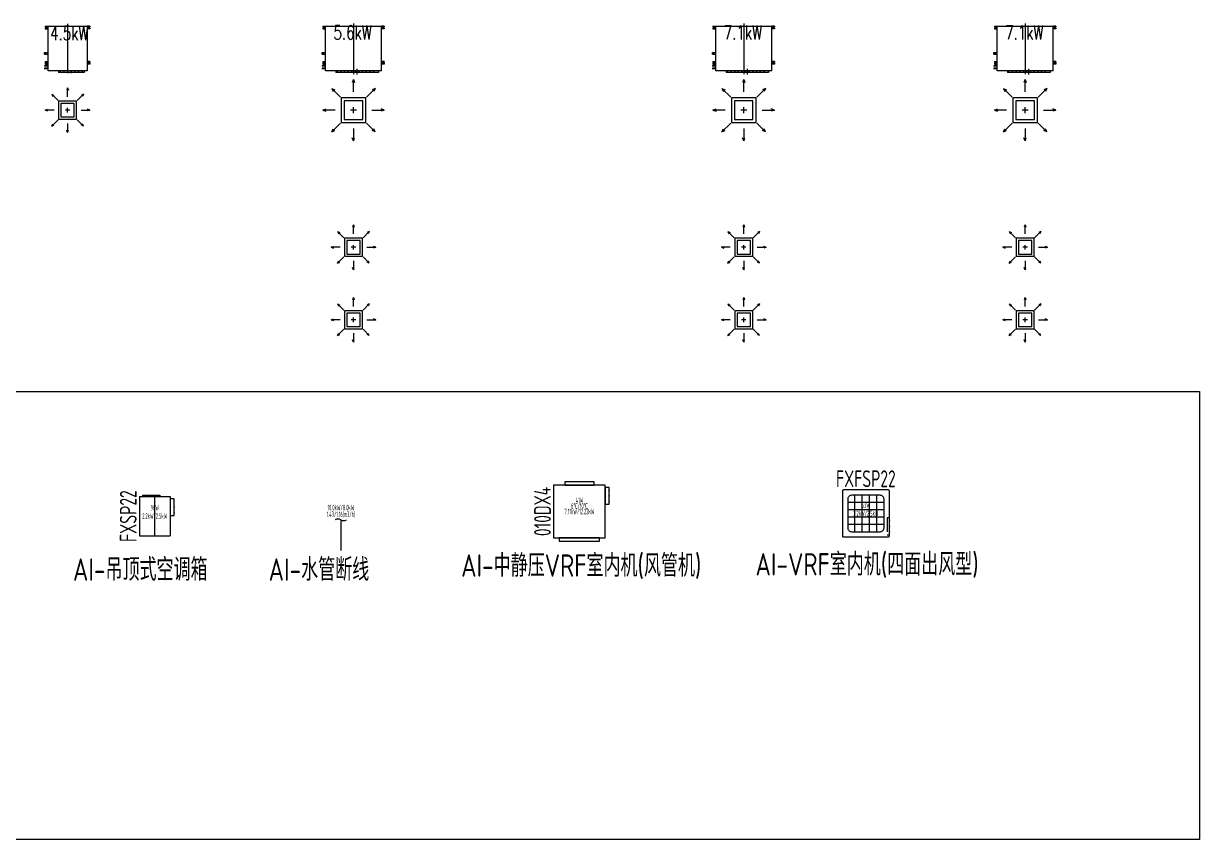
# Model space of a CAD drawing. Extents: x -671963 to 2381076, y -56129 to 1796010.
# Drawn here: x 155887 to 176898, y -56129 to -41559 of the extents above; entities that cross this region are included whole.
import ezdxf
from ezdxf.enums import TextEntityAlignment as Align

# ---------------------------------------------------------------- set-up
doc = ezdxf.new("R2010")
doc.units = 0
doc.header["$LTSCALE"] = 1000
for name, pattern in [('CONTINOUS', [0]), ('DASH', [0.35, 0.25, -0.1]), ('DASHDOT', [25.4, 12.7, -6.35, 0, -6.35]), ('HIDDEN', [9.525, 6.35, -3.175])]:
    doc.linetypes.add(name, pattern=pattern)
doc.layers.get('0').update_dxf_attribs({"linetype": 'CONTINUOUS'})
doc.layers.add('AI-注释', color=6, linetype='CONTINUOUS', plot=False)
for name, color, linetype in [('H-DAPP-GRIL', 11, 'CONTINUOUS'), ('H-DIMS-EQUP', 7, 'CONTINUOUS'), ('M-EQUIP-MID', 3, 'DASHDOT')]:
    doc.layers.add(name, color=color, linetype=linetype)
doc.layers.add('M-EQUIP', color=4, linetype='CONTINOUS', lineweight=25)
doc.styles.add('K-KHZ', font='tj03-romand1.shx', dxfattribs={"width": 0.8, "bigfont": 'tjkts.shx'})
doc.styles.add('M-TEXT1', font='tj-romans1.shx', dxfattribs={"width": 0.7, "bigfont": 'tj-hztxt1.shx'})
doc.styles.add('TH-STYLE3', font='tssdeng.shx', dxfattribs={"width": 0.8, "bigfont": 'tssdchn.shx'})

# ---------------------------------------------------------------- blocks, each defined once
blk = doc.blocks.new('FXSP45-56')
at = {"layer": 'M-EQUIP'}
for p, q in [((-66, 755), (-51, 755)), ((-64, 709), (-53, 709)), ((0, 761), (-60, 761)), ((-60, 749), (-60, 761)), ((0, 749), (-60, 749)), ((0, 712), (-60, 712)), ((-60, 706), (-60, 712)), ((0, 706), (-60, 706)), ((-50, 680), (0, 680)), ((-50, 663), (-50, 680)), ((-25, 663), (-50, 663)), ((-50, 630), (-50, 647)), ((-25, 647), (-50, 647)), ((700, 800), (0, 800)), ((0, 800), (0, 0)), ((645, 825), (185, 825)), ((185, 800), (185, 825)), ((415, 838), (415, 788)), ((645, 800), (645, 825)), ((700, 0), (700, 800)), ((750, 680), (700, 680)), ((725, 663), (750, 663)), ((725, 647), (750, 647)), ((750, 663), (750, 680)), ((750, 630), (750, 647)), ((-30, 485), (-70, 485)), ((-60, 501), (-60, 469)), ((-60, 501), (0, 501)), ((-60, 469), (0, 469)), ((-50, 630), (0, 630)), ((750, 630), (700, 630)), ((-50, 50), (0, 50)), ((-50, 33), (-50, 50)), ((-25, 33), (-50, 33)), ((-50, 0), (-50, 17)), ((-25, 17), (-50, 17)), ((-50, 0), (0, 0)), ((0, 0), (700, 0)), ((750, 50), (700, 50)), ((750, 0), (700, 0)), ((725, 33), (750, 33)), ((725, 17), (750, 17)), ((750, 33), (750, 50)), ((750, 0), (750, 17))]:
    blk.add_line(p, q, dxfattribs=at)
for centre in [(220, 812), (285, 812), (350, 812), (415, 812), (480, 812), (545, 812), (610, 812)]:
    blk.add_circle(centre, 2.35, dxfattribs=at)
for centre, start, end in [((-25, 655), 270, 90), ((725, 655), 90, 270), ((-25, 25), 270, 90), ((725, 25), 90, 270)]:
    blk.add_arc(centre, 8.33, start, end, dxfattribs=at)
at = {"layer": 'M-EQUIP-MID'}
blk.add_line((350, -44), (350, 838), dxfattribs=at)
at = {"layer": 'M-EQUIP-MID', "style": 'K-KHZ', "width": 0.6, "flags": 4}
blk.add_attdef('Q', (39, 50), '', height=250, dxfattribs=at)
blk = doc.blocks.new('FXSP71-80')
at = {"layer": 'M-EQUIP'}
for p, q in [((-66, 755), (-51, 755)), ((-64, 709), (-53, 709)), ((0, 761), (-60, 761)), ((-60, 749), (-60, 761)), ((0, 749), (-60, 749)), ((0, 712), (-60, 712)), ((-60, 706), (-60, 712)), ((0, 706), (-60, 706)), ((-50, 680), (0, 680)), ((-50, 663), (-50, 680)), ((-25, 663), (-50, 663)), ((-50, 630), (-50, 647)), ((-25, 647), (-50, 647)), ((1000, 800), (0, 800)), ((0, 800), (0, 0)), ((945, 825), (185, 825)), ((185, 800), (185, 825)), ((945, 800), (945, 825)), ((1000, 800), (1000, 0)), ((1050, 680), (1000, 680)), ((1025, 663), (1050, 663)), ((1025, 647), (1050, 647)), ((1050, 663), (1050, 680)), ((1050, 630), (1050, 647)), ((-30, 485), (-70, 485)), ((-60, 501), (-60, 469)), ((-60, 501), (0, 501)), ((-60, 469), (0, 469)), ((-50, 630), (0, 630)), ((1050, 630), (1000, 630)), ((-50, 50), (0, 50)), ((-50, 33), (-50, 50)), ((-25, 33), (-50, 33)), ((-50, 0), (-50, 17)), ((-25, 17), (-50, 17)), ((-50, 0), (0, 0)), ((0, 0), (1000, 0)), ((1050, 50), (1000, 50)), ((1050, 0), (1000, 0)), ((1025, 33), (1050, 33)), ((1025, 17), (1050, 17)), ((1050, 33), (1050, 50)), ((1050, 0), (1050, 17))]:
    blk.add_line(p, q, dxfattribs=at)
for centre in [(208, 812), (273, 812), (338, 812), (403, 812), (468, 812), (533, 812), (598, 812), (663, 812), (728, 812), (793, 812), (858, 812)]:
    blk.add_circle(centre, 2.35, dxfattribs=at)
for centre, start, end in [((-25, 655), 270, 90), ((1025, 655), 90, 270), ((-25, 25), 270, 90), ((1025, 25), 90, 270)]:
    blk.add_arc(centre, 8.33, start, end, dxfattribs=at)
for p in [(273, 812), (338, 812), (403, 812), (468, 812), (533, 812), (598, 812), (663, 812), (728, 812), (793, 812), (858, 812)]:
    blk.add_point(p, dxfattribs=at)
at = {"layer": 'M-EQUIP-MID'}
for p, q in [((500, -47), (500, 857)), ((565, 862), (565, 763))]:
    blk.add_line(p, q, dxfattribs=at)
at = {"layer": 'M-EQUIP-MID', "style": 'K-KHZ', "width": 0.6, "flags": 4}
blk.add_attdef('Q', (144, 36), '', height=250, dxfattribs=at)
blk = doc.blocks.new('*U177')
for p, q in [((-283, 283), (-264, 243)), ((-283, 283), (-243, 264)), ((-170, 170), (-283, 283)), ((0, 400), (-15, 358)), ((0, 240), (0, 400)), ((0, 400), (15, 358)), ((170, 170), (283, 283)), ((283, 283), (243, 264)), ((283, 283), (264, 243)), ((-400, 0), (-358, 15)), ((-400, 0), (-358, -15)), ((-240, 0), (-400, 0)), ((-40, 0), (40, 0)), ((0, 40), (0, -40)), ((240, 0), (400, 0)), ((400, 0), (358, 15)), ((400, 0), (358, -15)), ((-170, -170), (-283, -283)), ((170, -170), (283, -283)), ((-283, -283), (-264, -243)), ((-283, -283), (-243, -264)), ((0, -400), (-15, -358)), ((0, -240), (0, -400)), ((0, -400), (15, -358)), ((283, -283), (243, -264)), ((283, -283), (264, -243))]:
    blk.add_line(p, q)
at = {"linetype": 'HIDDEN'}
blk.add_lwpolyline([(-160, -160), (160, -160), (160, 160), (-160, 160)], close=True, dxfattribs=at)
blk.add_lwpolyline([(-120, -120), (120, -120), (120, 120), (-120, 120)], close=True)
at = {"layer": 'AI-注释', "style": 'TH-STYLE3', "width": 0.7}
blk.add_attdef('风量', text='', height=100, dxfattribs=at).set_placement((0, 0), align=Align.MIDDLE_CENTER)
blk = doc.blocks.new('*U181')
for p, q in [((0, 550), (-21, 492)), ((0, 330), (0, 550)), ((0, 550), (21, 492)), ((-389, 389), (-363, 333)), ((-389, 389), (-333, 363)), ((-233, 233), (-389, 389)), ((233, 233), (389, 389)), ((389, 389), (333, 363)), ((389, 389), (363, 333)), ((-550, 0), (-492, 21)), ((-550, 0), (-492, -21)), ((-330, 0), (-550, 0)), ((-55, 0), (55, 0)), ((0, 55), (0, -55)), ((330, 0), (550, 0)), ((550, 0), (492, 21)), ((550, 0), (492, -21)), ((-233, -233), (-389, -389)), ((-389, -389), (-363, -333)), ((-389, -389), (-333, -363)), ((0, -330), (0, -550)), ((233, -233), (389, -389)), ((389, -389), (333, -363)), ((389, -389), (363, -333)), ((0, -550), (-21, -492)), ((0, -550), (21, -492))]:
    blk.add_line(p, q)
at = {"linetype": 'HIDDEN'}
blk.add_lwpolyline([(-220, -220), (220, -220), (220, 220), (-220, 220)], close=True, dxfattribs=at)
blk.add_lwpolyline([(-165, -165), (165, -165), (165, 165), (-165, 165)], close=True)
at = {"layer": 'AI-注释', "style": 'TH-STYLE3', "width": 0.7}
blk.add_attdef('风量', text='', height=100, dxfattribs=at).set_placement((0, 0), align=Align.MIDDLE_CENTER)
blk = doc.blocks.new('*U169')
at = {"color": 94}
for p, q in [((-195, -325), (-195, 325)), ((-65, -325), (-65, 325)), ((65, -325), (65, 325)), ((195, -325), (195, 325)), ((325, 195), (-325, 195)), ((325, 65), (-325, 65)), ((325, -65), (-325, -65)), ((325, -195), (-325, -195))]:
    blk.add_line(p, q, dxfattribs=at)
blk.add_lwpolyline([(-402, -420), (402, -420, 0.414214), (420, -402), (420, 402, 0.414214), (402, 420), (-402, 420, 0.414214), (-420, 402), (-420, -402, 0.414214)], format="xyb", close=True)
blk.add_lwpolyline([(-254, -325), (254, -325, 0.414214), (325, -254), (325, 254, 0.414214), (254, 325), (-254, 325, 0.414214), (-325, 254), (-325, -254, 0.414214)], format="xyb", close=True, dxfattribs=at)
at = {"linetype": 'DASH'}
blk.add_lwpolyline([(420, -380), (420, -80), (380, -80), (380, -380)], close=True, dxfattribs=at)
for p in [(420, -130), (420, -230), (420, -330)]:
    blk.add_point(p)
at = {"color": 3, "style": 'TH-STYLE3', "width": 0.7}
blk.add_attdef('设备编号', text='', height=300, dxfattribs=at).set_placement((0, 620), align=Align.MIDDLE)
at = {"layer": 'AI-注释', "color": 6, "style": 'TH-STYLE3', "width": 0.5}
for tag, p in [('制冷量/制热量', (0, 0)), ('设备电量', (0, 150))]:
    blk.add_attdef(tag, text='', height=100, dxfattribs=at).set_placement(p, align=Align.MIDDLE)
blk = doc.blocks.new('*U163')
for points in [[(-461, -940), (461, -940), (461, 0), (-461, 0)], [(-261, 0), (261, 0), (261, 60), (-261, 60)], [(531, -40), (461, -40), (461, -340), (531, -340)], [(-361, -1000), (361, -1000), (361, -940), (-361, -940)]]:
    blk.add_lwpolyline(points, close=True)
for p in [(531, -90), (531, -190), (531, -290)]:
    blk.add_point(p)
at = {"color": 3, "style": 'TH-STYLE3', "width": 0.7}
blk.add_attdef('设备编号', text='', height=300, rotation=90, dxfattribs=at).set_placement((-661, -470), align=Align.MIDDLE)
at = {"layer": 'AI-注释', "color": 6, "style": 'TH-STYLE3', "width": 0.5}
for tag, p in [('冷水温差/热水温差', (0, -370)), ('制冷量/制热量', (0, -470)), ('设备电量', (0, -270))]:
    blk.add_attdef(tag, text='', height=100, dxfattribs=at).set_placement(p, align=Align.MIDDLE)
blk = doc.blocks.new('*U172')
for p, q in [((-275, 0), (275, 0)), ((-220, 25), (90, 25)), ((-220, 25), (-220, 0)), ((90, 25), (90, 0)), ((275, 0), (275, -700)), ((-275, 0), (-275, -700)), ((-275, -700), (275, -700))]:
    blk.add_line(p, q)
at = {"color": 3}
blk.add_line((0, -700), (0, 0), dxfattribs=at)
blk.add_lwpolyline([(345, -40), (275, -40), (275, -340), (345, -340)], close=True)
for p in [(345, -190), (345, -290)]:
    blk.add_point(p)
at = {"color": 3, "style": 'TH-STYLE3', "width": 0.7}
blk.add_attdef('设备编号', text='', height=300, rotation=90, dxfattribs=at).set_placement((-475, -350), align=Align.MIDDLE)
at = {"layer": 'AI-注释', "color": 6, "style": 'TH-STYLE3', "width": 0.5}
for tag, p in [('设备电量', (0, -199)), ('制冷量/制热量', (0, -349))]:
    blk.add_attdef(tag, text='', height=100, dxfattribs=at).set_placement(p, align=Align.MIDDLE)
blk = doc.blocks.new('*U211')
at = {"layer": 'AI-注释'}
for centre, start, end in [((-51, -86), 60, 120), ((49, 87), 240, 300)]:
    blk.add_arc(centre, 100, start, end, dxfattribs=at)
at = {"layer": 'AI-注释', "color": 6, "style": 'TH-STYLE3', "width": 0.5}
for tag, p in [('制冷量/制热量', (1, 219)), ('冷/热水量', (1, 99))]:
    blk.add_attdef(tag, text='', height=100, dxfattribs=at).set_placement(p, align=Align.MIDDLE_CENTER)

msp = doc.modelspace()

# ---------------------------------------------------------------- linework, layer by layer
msp.add_line((161557.0777, -50420.982), (161557.0777, -50967.1787))
msp.add_lwpolyline([(147978.7485, -48127.9731), (176898.0932, -48127.9731), (176898.0932, -56129.2984), (147978.7485, -56129.2984)], close=True)

# ---------------------------------------------------------------- block references
for name, p, values in [('*U163', (165820.2588, -49802.4666), {'设备电量': '41W', '冷水温差/热水温差': '6℃/10℃', '制冷量/制热量': '7.11kW/12.22kW', '设备编号': '010DX4'}), ('*U211', (161558.2648, -50421.6461), {'冷/热水量': '1.43/1.16(m3/h)', '制冷量/制热量': '10.0kW/8.0kW'})]:
    msp.add_blockref(name, p).add_auto_attribs(values)
at = {"layer": 'H-DAPP-GRIL', "rotation": 180}
for name, p in [('*U181', (161782.847, -43105.8616, 3060)), ('*U181', (168755.6767, -43105.8616, 3060)), ('*U181', (173783.0703, -43105.8616, 3060)), ('*U177', (156674.7815, -43105.8616, 3060)), ('*U177', (161782.847, -45554.723, 3060)), ('*U177', (168755.6767, -45554.723, 3060)), ('*U177', (173783.0703, -45554.723, 3060)), ('*U177', (161782.847, -46849.4312, 3060)), ('*U177', (168755.6767, -46849.4312, 3060)), ('*U177', (173783.0703, -46849.4312, 3060))]:
    msp.add_blockref(name, p, dxfattribs=at)
at = {"layer": 'H-DIMS-EQUP'}
for name, p, values in [('*U169', (170937.8184, -50307.9956), {'设备编号': 'FXFSP22', '设备电量': '53W', '制冷量/制热量': '2.2kW/2.5kW'}), ('*U172', (158232.7221, -50005.2394), {'设备编号': 'FXSP22', '制冷量/制热量': '2.2kW/2.5kW', '设备电量': '96W'})]:
    msp.add_blockref(name, p, dxfattribs=at).add_auto_attribs(values)
at = {"layer": 'M-EQUIP'}
ref = msp.add_blockref('FXSP45-56', (156324.7815, -41605.8616), dxfattribs=dict(at, xscale=-1, rotation=180))
ref.add_attrib('Q', '4.5kW', (156363.8569, -41857.9808), dxfattribs={"layer": 'M-EQUIP-MID', "height": 250, "style": 'M-TEXT1', "width": 0.7, "flags": 4})
ref = msp.add_blockref('FXSP71-80', (161282.847, -41605.8616, 0), dxfattribs=dict(at, xscale=-1, rotation=180))
ref.add_attrib('Q', '5.6kW', (161426.9108, -41843.3651, 0), dxfattribs={"layer": 'M-EQUIP-MID', "height": 250, "style": 'M-TEXT1', "width": 0.7, "flags": 4})
ref = msp.add_blockref('FXSP71-80', (168255.6767, -41605.8616, 0), dxfattribs=dict(at, xscale=-1, rotation=180))
ref.add_attrib('Q', '7.1kW', (168399.7406, -41843.3651, 0), dxfattribs={"layer": 'M-EQUIP-MID', "height": 250, "style": 'M-TEXT1', "width": 0.7, "flags": 4})
ref = msp.add_blockref('FXSP71-80', (173283.0703, -41605.8616, 0), dxfattribs=dict(at, xscale=-1, rotation=180))
ref.add_attrib('Q', '7.1kW', (173427.1342, -41843.3651, 0), dxfattribs={"layer": 'M-EQUIP-MID', "height": 250, "style": 'M-TEXT1', "width": 0.7, "flags": 4})

# ---------------------------------------------------------------- texts
at = {"style": 'TH-STYLE3', "width": 0.8}
for s, p in [('AI-中静压VRF室内机(风管机)', (163706.9894, -51437.6049)), ('AI-VRF室内机(四面出风型)', (168965.7511, -51415.9109)), ('AI-吊顶式空调箱', (156770.9484, -51509.7776)), ('AI-水管断线', (160266.9541, -51509.7776))]:
    msp.add_text(s, height=400, dxfattribs=at).set_placement(p)

doc.saveas('drawing.dxf')
